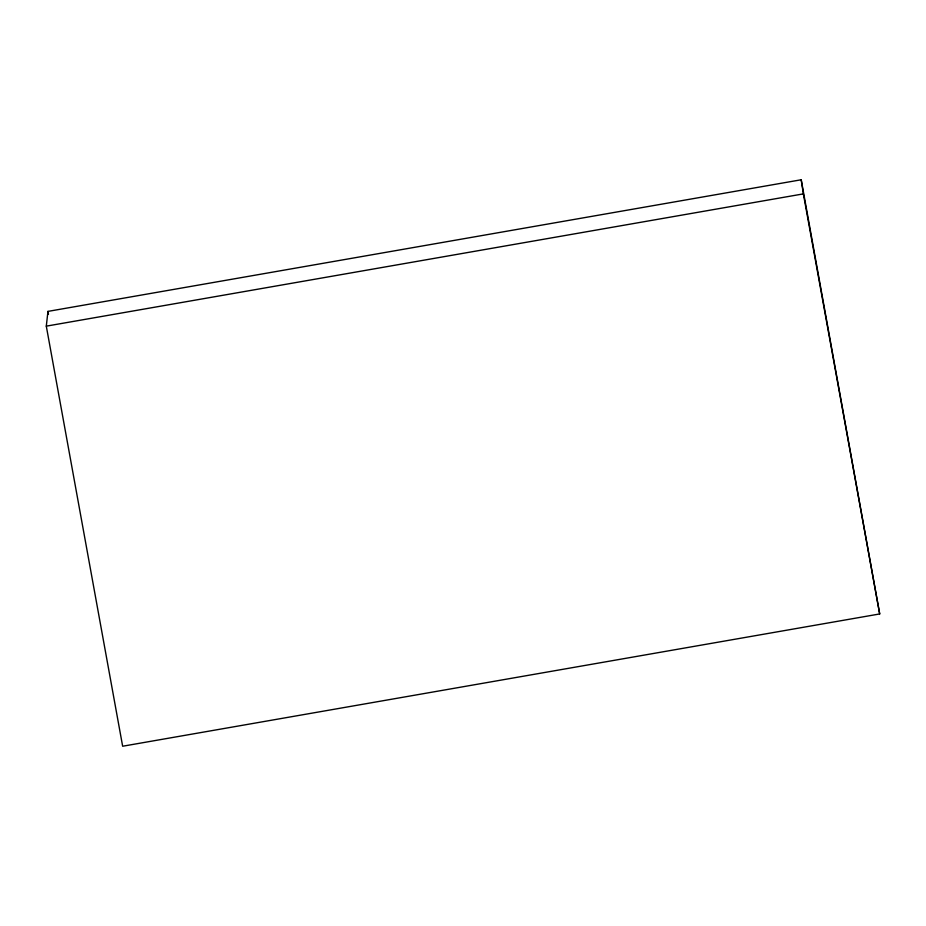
<?xml version="1.0" encoding="UTF-8"?>
<svg xmlns="http://www.w3.org/2000/svg" width="926" height="926" viewBox="0 0 926 926"><rect width="100%" height="100%" fill="white"/><g stroke="black" fill="none" stroke-linecap="round" stroke-linejoin="round"><path stroke-width="1.39" d="M46.3 326.149L47.955 311.391L801.21 179.771L879.7 613.95L122.649 746.229L46.3 326.149L803.363 193.881L801.21 179.771M803.363 193.881L879.7 613.95M47.955 311.391L48.476 314.227"/></g></svg>
